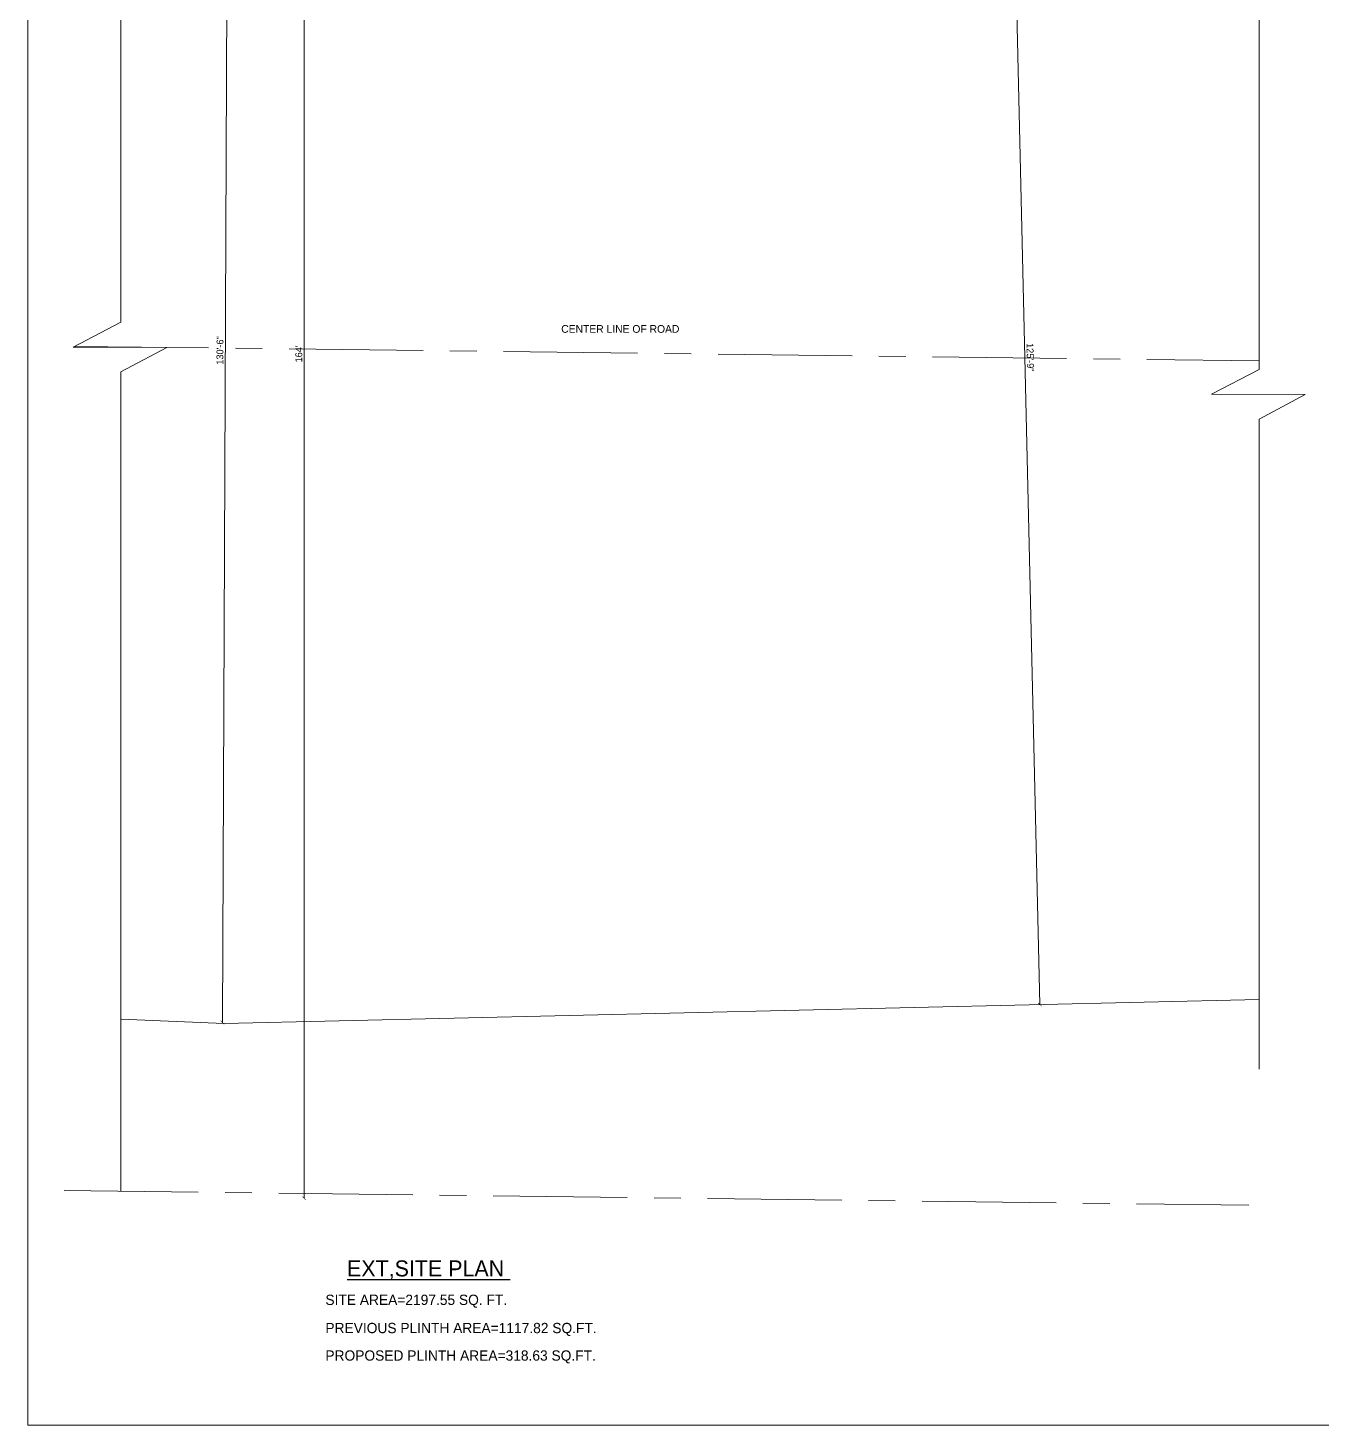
# Model space of a CAD drawing. Header units: inches. Extents: x 4069 to 291496, y -47643 to 12535.
# Drawn here: x 36094 to 37225, y -384 to 837 of the extents above; entities that cross this region are included whole.
import ezdxf

# ---------------------------------------------------------------- set-up
doc = ezdxf.new("R2010")
doc.units = ezdxf.units.IN
doc.header["$LTSCALE"] = 5
doc.header["$MEASUREMENT"] = 0
doc.linetypes.add('CENTER', pattern=[2, 1.25, -0.25, 0.25, -0.25])
doc.layers.add('A-WALL', color=7, linetype='Continuous', lineweight=9)
doc.layers.add('ele1', color=21, linetype='Continuous', lineweight=20)
doc.layers.add('DIM', color=5, linetype='Continuous')
doc.layers.add('TEXT', color=6, linetype='Continuous')
doc.styles.add('tt', font='stylu.ttf', dxfattribs={"height": 8})
doc.dimstyles.new('Copy(2) of STANDARD', dxfattribs={"dimtxt": 2, "dimasz": 4, "dimexe": 0, "dimexo": 0, "dimgap": 2, "dimtad": 1, "dimdec": 0, "dimzin": 0, "dimdsep": 46, "dimlunit": 3, "dimtxsty": 'tt', "dimblk": 'ARCHTICK', "dimcen": 0.0505, "dimse1": 1, "dimse2": 1, "dimclrd": 5, "dimclre": 5, "dimclrt": 7, "dimadec": 1, "dimazin": 0, "dimtm": 1e-09, "dimtfac": 1, "dimtdec": 0, "dimtofl": 0, "dimtmove": 1, "dimatfit": 3, "dimfxl": 1, "dimtolj": 2, "dimtzin": 0, "dimlwd": 13, "dimarcsym": 0})

# ---------------------------------------------------------------- blocks, each defined once
blk = doc.blocks.new('_ArchTick')
at = {"color": 0, "linetype": 'ByBlock', "const_width": 0.15}
blk.add_lwpolyline([(-0.5, -0.5), (0.5, 0.5)], dxfattribs=at)
blk = doc.blocks.new('*D1844')
at = {"layer": 'Defpoints', "color": 0, "ltscale": 5, "transparency": 16777216}
for p in [(47819.1, 1405.2), (47363.3, -562.6), (47794.9, -562.6)]:
    blk.add_point(p, dxfattribs=at)
at = {"layer": 'DIM', "color": 5, "lineweight": 13, "ltscale": 5, "transparency": 16777216}
blk.add_line((47363.3, 1405.2), (47363.3, -562.6), dxfattribs=at)
at = {"layer": 'DIM', "color": 5, "lineweight": 13, "ltscale": 5, "transparency": 16777216, "xscale": 4, "yscale": 4, "zscale": 4}
for p, rotation in [((47363.3, 1405.2), 90), ((47363.3, -562.6), 270)]:
    blk.add_blockref('_ArchTick', p, dxfattribs=dict(at, rotation=rotation))
at = {"layer": 'DIM', "color": 7, "ltscale": 5, "transparency": 16777216, "insert": (47357.2, 421.3), "char_height": 8, "attachment_point": 5, "rotation": 90, "style": 'tt'}
blk.add_mtext("\\A2;164'", dxfattribs=at)
blk = doc.blocks.new('*D1814')
at = {"layer": 'Defpoints', "color": 0, "ltscale": 5, "transparency": 16777216}
for p in [(47246.3, 1208.7, -33.3), (47239.6, -357.8, 1.5), (47268.2, -357.9)]:
    blk.add_point(p, dxfattribs=at)
at = {"layer": 'DIM', "color": 5, "lineweight": 13, "ltscale": 5, "transparency": 16777216}
blk.add_line((47274.8, 1208.5), (47268.2, -357.9), dxfattribs=at)
at = {"layer": 'DIM', "color": 5, "lineweight": 13, "ltscale": 5, "transparency": 16777216, "xscale": 4, "yscale": 4, "zscale": 4}
for p, rotation in [((47274.8, 1208.5), 89.75798331016011), ((47268.2, -357.9), 269.7579833101601)]:
    blk.add_blockref('_ArchTick', p, dxfattribs=dict(at, rotation=rotation))
at = {"layer": 'DIM', "color": 7, "ltscale": 5, "transparency": 16777216, "insert": (47265.3, 425.3), "char_height": 8, "attachment_point": 5, "rotation": 89.758, "style": 'tt'}
blk.add_mtext('\\A2;130\'-6"', dxfattribs=at)
blk = doc.blocks.new('*D1845')
at = {"layer": 'Defpoints', "color": 0, "ltscale": 5, "transparency": 16777216}
for p in [(48162.5, 1170.7, -52.5), (48197.6, -337.5, 1.5), (48221, -337)]:
    blk.add_point(p, dxfattribs=at)
at = {"layer": 'DIM', "color": 5, "lineweight": 13, "ltscale": 5, "transparency": 16777216}
blk.add_line((48185.9, 1171.2), (48221, -337), dxfattribs=at)
at = {"layer": 'DIM', "color": 5, "lineweight": 13, "ltscale": 5, "transparency": 16777216, "xscale": 4, "yscale": 4, "zscale": 4}
for p, rotation in [((48185.9, 1171.2), 91.33313824719272), ((48221, -337), 271.3331382471927)]:
    blk.add_blockref('_ArchTick', p, dxfattribs=dict(at, rotation=rotation))
at = {"layer": 'DIM', "color": 7, "ltscale": 5, "transparency": 16777216, "insert": (48209.6, 417.3), "char_height": 8, "attachment_point": 5, "rotation": 271.3331, "style": 'tt'}
blk.add_mtext('\\A2;125\'-9"', dxfattribs=at)
blk = doc.blocks.new('stpln')
for p, q in [((48476.4, -331, 1.5), (47270, -359.1, 1.5)), ((47270, -359.1, 1.5), (47149.7, -354, 1.5))]:
    blk.add_line(p, q)
at = {"layer": 'A-WALL', "linetype": 'CENTER', "ltscale": 25}
for p, q in [((47095.8, 430.1), (48476.4, 413.1)), ((47083.7, -553.8), (48464.3, -570.9))]:
    blk.add_line(p, q, dxfattribs=at)
at = {"layer": 'A-WALL', "linetype": 'Continuous', "ltscale": 5}
for points, elevation in [([(47149.7, 1434), (47149.7, 458.1), (47094.1, 429.2), (47203.3, 428.9), (47149.7, 400.3), (47149.7, -554.7)], -31.3), ([(48476.4, 1204.5), (48476.4, 403.1), (48420.8, 374.2), (48530.1, 373.9), (48476.4, 345.3), (48476.4, -412.1)], -59.1)]:
    blk.add_lwpolyline(points, dxfattribs=dict(at, elevation=elevation))
at = {"layer": 'TEXT', "lineweight": 70, "style": 'tt'}
blk.add_text('CENTER LINE OF ROAD ', height=9, dxfattribs=at).set_placement((47663, 445.9, -58.2))
at = {"layer": 'DIM', "ltscale": 5}
dim = blk.add_linear_dim(base=(47363.3, -562.6), p1=(47819.1, 1405.2), p2=(47794.9, -562.6), angle=90, dimstyle='Copy(2) of STANDARD', override={"dimtxt": 6}, dxfattribs=at)
dim.commit()
dim.dimension.update_dxf_attribs({"geometry": '*D1844', "text_midpoint": (47357.2, 421.3)})
for p1, p2, distance, picture, middle in [((47246.2628, 1208.6602, -33.3066), (47239.646, -357.8212, 1.516), 28.5295, '*D1814', (47265.3051, 425.3251)), ((48162.5, 1170.7, -52.5), (48197.6, -337.5, 1.5), 23.4, '*D1845', (48209.6, 417.3))]:
    dim = blk.add_aligned_dim(p1=p1, p2=p2, distance=distance, dimstyle='Copy(2) of STANDARD', override={"dimtxt": 6}, dxfattribs=at)
    dim.commit()
    dim.dimension.update_dxf_attribs({"geometry": picture, "text_midpoint": middle})

msp = doc.modelspace()

# ---------------------------------------------------------------- linework, layer by layer
at = {"layer": 'ele1', "elevation": -58.16904}
msp.add_lwpolyline([(36094.27095, 1771.3776), (39179.2354, 1771.3776), (39179.2354, -383.95537), (36094.27095, -383.95537)], close=True, dxfattribs=at)
msp.add_lwpolyline([(36094.27095, 1771.3776), (39179.2354, 1771.3776), (39179.2354, -383.95537), (36094.27095, -383.95537)], close=True, dxfattribs=at)

# ---------------------------------------------------------------- block references
at = {"layer": 'A-WALL', "xscale": 0.75, "yscale": 0.75, "zscale": 0.75}
msp.add_blockref('stpln', (813.18546, 236.28425), dxfattribs=at)

# ---------------------------------------------------------------- texts
at = {"layer": 'TEXT', "linetype": 'ByBlock', "style": 'tt'}
msp.add_text('%%UEXT,SITE PLAN ', height=14, dxfattribs=at).set_placement((36373.20617, -254.03342, -58.16904))
at = {"layer": 'TEXT', "lineweight": 70, "style": 'tt'}
for s, p in [('SITE AREA=2197.55 SQ. FT.', (36354.29653, -278.98477, -58.16904)), ('PREVIOUS PLINTH AREA=1117.82 SQ.FT.', (36354.29653, -303.64071, -58.16904)), ('PROPOSED PLINTH AREA=318.63 SQ.FT.', (36354.29653, -327.67701, -58.16904))]:
    msp.add_text(s, height=9, dxfattribs=at).set_placement(p)

doc.saveas('drawing.dxf')
